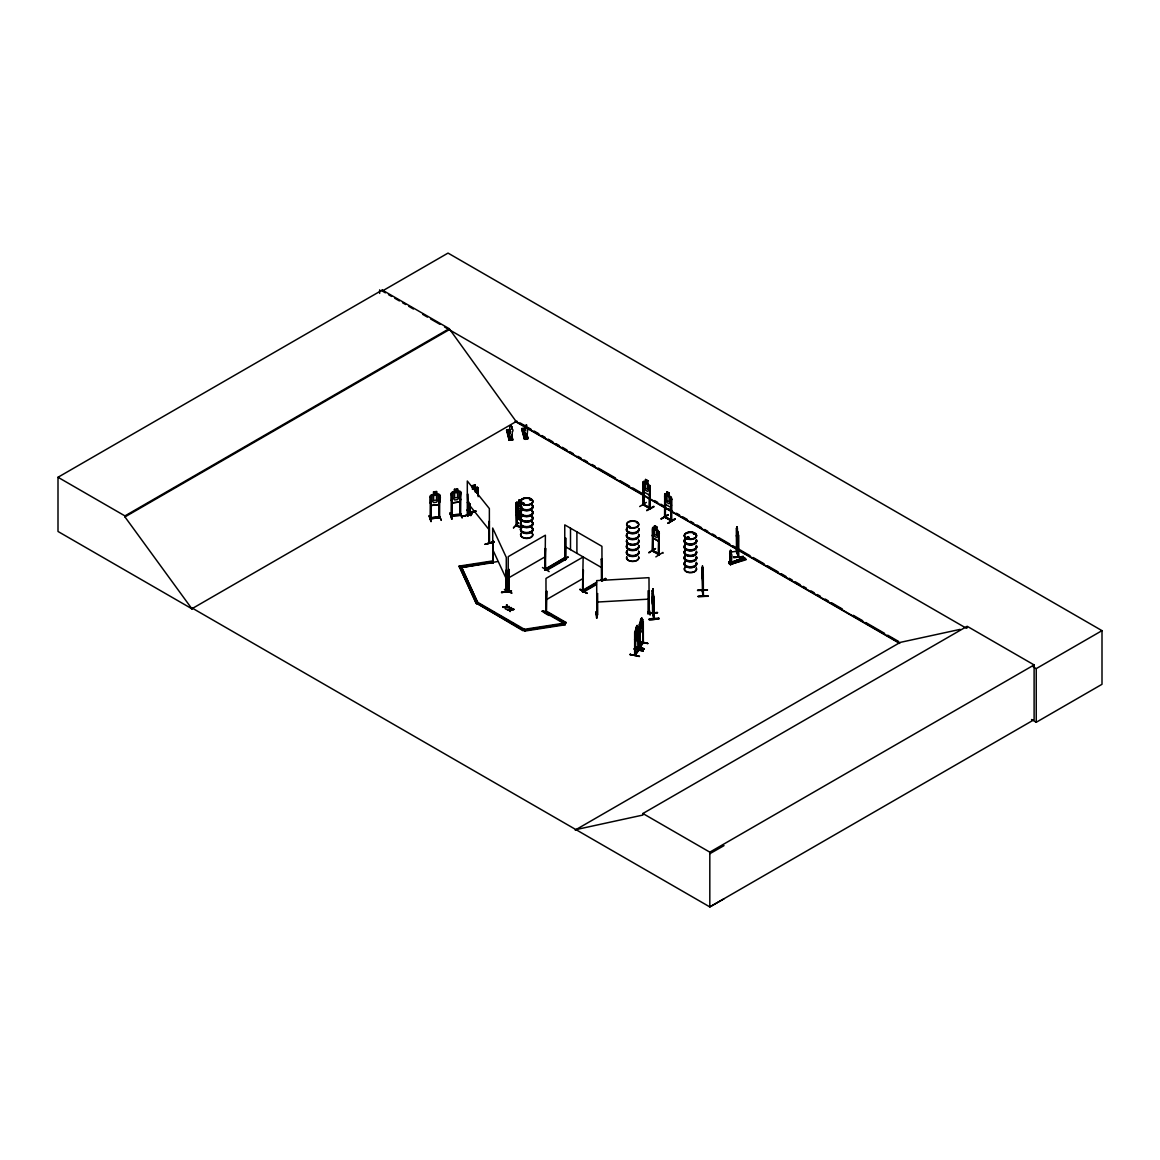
<?xml version="1.0" encoding="UTF-8"?>
<svg xmlns="http://www.w3.org/2000/svg" width="1160" height="1160" viewBox="0 0 1160 1160"><rect width="100%" height="100%" fill="white"/><g stroke="black" fill="none" stroke-linecap="round" stroke-linejoin="round"><path stroke-width="1.5" d="M652.399 613.48L652.862 612.553L653.776 618.99L653.761 595.892L652.399 590.484M653.689 618.962L654.023 617.57M654.139 618.846C649.788 604.534 656.183 621.093 653.602 618.439M736.991 535.253L737.586 536.949L736.745 529.917L736.991 551.928L736.339 551.493L738.34 556.887M731.221 563.398L731.568 556.684A2.189 0.899 71.6 0 0 731.337 553.639L731.322 551.464M731.337 563.354L731.568 556.684M702.829 582.16L702.235 574.591M468.046 515.402L467.233 515.504L467.668 514.663L468.046 515.968L467.625 493.986L468.046 515.968M488.983 542.619L489.288 521.072L489.361 543.083M511.908 438.654L512.358 431.723A2.189 1.769 -14.3 0 0 511.908 428.939L511.893 428.866M516.896 525.277L515.953 524.958L522.014 527.032M527.075 437.363L527.524 430.418A2.189 1.769 -14.3 0 0 527.075 427.649L526.524 424.908M652.529 593.456L653.515 597.704M653.776 603.011L653.515 605.012L653.66 603.011M730.264 550.405L730.133 552.58L730.655 550.159M731.931 563.745C729.002 560.367 730.061 563.282 730.481 561.774M730.249 552.551A2.189 0.899 71.6 0 0 730.017 555.133L729.828 562.47L730.553 562.266M702.786 577.057L702.67 578.231L702.351 573.461M738.34 540.879L738.035 542.967L738.238 540.893M637.826 637.42C640.088 627.661 635.477 647.251 634.621 639.464M642.93 626.762L642.567 629.923L639.667 633.969M702.931 594.964C704.83 598.531 701.278 588.482 702.844 590.962M702.25 567.602L703.003 596.153L703.279 594.79M639.45 656.139L630.126 654.66M630.286 654.385L639.436 656.531M634.737 647.222C640.291 645.105 652.891 652.804 634.752 647.149M644.104 649.034L634.911 646.86L644.076 648.947M510.806 438.726L510.922 437.784M510.733 438.582L510.821 438.524M524.929 425.589L526.538 424.995M526.277 436.74L526.031 437.465M526.277 436.726L525.871 437.088M652.601 598.415L652.819 591.919L652.935 596.008M523.131 503.092C521.478 505.499 526.089 502.584 522.595 503.382M523.015 503.425L523.928 503.556L522.798 503.933M523.755 503.048L524.102 504.049M530.439 499.989L530.077 499.308L530.816 499.598M628.836 526.625L630.344 526.756M629.75 526.858L628.589 526.886L628.836 526.162M636.68 522.87L636.68 522.421M687.764 537.79L686.532 537.674L687.808 538.139M693.535 533.977L694.593 533.89L693.68 534.108M694.347 533.643L694.535 533.875M702.293 590.6L703.003 596.095M702.771 591.02L702.786 567.646M703.38 596.023L703.279 574.098M638.304 650.18L634.679 655.414L634.665 632.345L638.261 627.284M639.261 630.17L639.682 623.312L642.553 619.28L642.973 643.307L642.596 642.466M639.899 628.894L640.494 630.126L642.205 625.53L641.741 617.83L639.261 624.848M471.845 514.097L462.753 516.33L471.671 513.909M511.777 593.267L504.382 589.439L511.763 592.832M542.126 611.291C545.316 608.797 557.032 621.832 542.169 611.218M549.463 615.032L542.474 610.986L549.434 615.061M635.912 629.721L635.477 655.081L634.737 654.689L638.725 650.325L638.319 628.764L638.391 650.803L638.711 649.484L637.957 649.977M634.752 655.342L638.275 650.282M639.348 647.816L639.348 647.034L639.392 647.816M638.667 650.325L635.173 655.443M643.032 643.22L642.915 641.929M639.726 625.951L639.682 648.019L643.351 642.756L643.278 621.325L642.596 643.235M730.481 562.194L729.915 563.818L729.423 561.745L729.423 563.311M492.652 562.484L493.319 562.962M506.05 590.571L506.311 591.919L506.282 557.351L492.681 528.032L492.913 563.035L493.247 541.517M650.006 492.71L649.223 494.986L643.843 491.884L643.148 488.853M659.141 538.907L658.3 541.067L653.124 537.979L652.355 535.007L652.978 538.08L658.358 541.183L659.213 538.965M671.567 505.165L670.712 507.384L665.332 504.281L664.636 501.25M511.082 438.074L511.038 437.813M525.973 437.102L526.06 437.262M438.625 504.44C439.945 501.497 441.728 495.914 438.668 493.87L431.302 494.784L430.331 495.914L430.142 518.926C446.861 517.026 438.9 516.07 431.143 517.824M430.403 495.871L430.331 502.99L431.302 505.499L438.726 504.571L439.785 501.758M451.341 500.38L452.313 502.889L459.737 501.975L460.796 492.058L459.693 491.26L460.825 492.115L460.622 515.214M459.737 501.975L460.825 499.221M505.093 608.696L507.036 605.114L505.774 606.955L502.759 606.898L505.774 606.955M505.659 609.014L507.036 605.114M510.183 611.625L510.893 609.435L513.865 609.508L510.893 609.885L509.617 611.305L510.995 607.854M509.617 611.305L510.995 607.405M516.07 507.804L516.997 505.412L521.899 507.079L516.997 505.412M510.995 609.522L511.56 607.724M467.117 510.284L470.815 515.518M467.132 509.936L470.873 515.62M640.102 646.773L639.711 647.367M509.197 434.217L509.008 433.347M524.9 432.143L523.914 432.477L524.929 432.912M639.682 506.558L646.323 502.411M661.171 518.955L668.131 514.938M655.487 548.578L648.875 552.421M568.212 557.119L560.962 561.063L567.878 557.003M431.012 521.579L429.055 515.605L431.071 521.507M450.007 513.387L452.11 518.578M450.022 513.053L452.153 519.013M451.617 519.057L450.095 513.01M511.372 426.286L509.762 426.88L509.748 429.127A2.189 1.769 -14.3 0 0 509.298 431.984L509.748 438.842M596.023 611.987L597.11 618.062L596.08 611.958M595.993 612.335L596.573 618.048M565.645 558.772C563.296 557.641 567.544 560.106 564.76 559.453L564.76 524.871L601.938 546.331L602.011 580.87M565.703 559.627L565.63 538.124L564.76 537.907L565.399 538.269M601.431 580.754L605.607 578.332L602.243 580.725L601.533 558.859L601.692 580.319M643.118 504.803L650.078 508.747L650.078 485.677L643.945 481.197L643.148 481.762L643.423 504.629L650.339 508.573L649.615 486.736L649.368 508.428L649.615 493.899M644.134 504.209L643.351 503.802M643.698 504.325L643.785 505.18L644.047 488.897M665.608 516.649L664.593 516.345L665.361 516.794M665.289 517.534L665.535 503.092M653.268 550.42L652.543 549.985M659.025 554.886C660.345 553.451 656.125 552.769 652.312 550.986L653.08 527.409L659.213 531.875L659.213 554.944L652.225 550.957L653.268 551.203L653.182 535.093M671.799 520.231C651.137 509.211 686.532 528.742 664.912 517.026L664.782 494.203M658.416 554.538L658.75 532.947L658.547 554.611M659.46 554.03L653.022 550.812L659.387 553.958M513.46 528.003L518.505 522.783L513.532 527.655M469.104 512.285L470.119 512.27M469.771 512.662L469.032 512.822L475.673 511.328M470.003 512.096L475.673 510.777M508.921 589.962L508.442 591.353L508.457 569.836M545.693 569.865L544.997 570.256L545.635 569.082M582.9 591.208L583.219 590.672M582.871 591.977L583.147 570.038L582.9 591.991L583.147 590.715L582.451 591.121M737.252 529.424L736.643 528.148M640.697 619.715L641.712 617.976M634.723 632.389L637.115 625.356L637.072 628.14L637.899 626.922M640.697 620.6L641.408 618.686M641.712 620.615L642.93 619.672M635.1 633.476L635.216 655.443M630.112 654.747L630.3 654.008M634.114 648.832L643.307 650.963M639.769 646.801L642.596 642.683M639.769 647.352L642.915 642.712M640.102 641.987L647.918 643.409L640.102 641.538M530.642 499.8L529.917 499.902M530.555 499.685L530.163 499.51M630.068 526.452L629.271 526.292M687.779 537.877L686.705 537.877M688.01 538.139L687.329 537.268M649.136 612.35L648.991 577.665L596.675 580.624L596.835 615.365C598.067 615.438 597.038 613.756 596.835 614.597M521.579 510.69L520.13 512.662L517.722 509.284L519.564 513.039C516.026 514.982 519.086 517.476 520.173 513.865L521.565 516.664M521.507 504.673L518.912 503.788L517.519 515.272L518.912 516.62L518.766 519.375L521.55 520.332M431.099 518.839L431.041 497.161L430.172 497.263L431.114 497.35L431.114 518.81M438.741 516.882L439.596 517.041M452.153 515.997L452.125 494.754L451.182 494.667L452.125 494.754M459.751 515.069L459.751 493.609L460.694 493.682L459.824 493.798M451.37 516.33C456.344 512.169 470.423 515.577 451.167 516.33L451.312 493.247L452.327 492.173L459.708 491.333M508.79 433.666L509.907 433.333M639.798 647.976L640.552 619.571M635.057 654.153L635.013 654.979M515.983 514.851L521.507 517.519M518.766 516.736L518.766 519.375M521.666 501.048L518.824 500.149L521.609 501.105M516.809 504.571L516.055 504.31L516.809 504.571L516.809 526.089M516.04 509.863L516.896 512.778L521.797 514.46L516.954 512.72M516.809 525.306L516.273 524.769M510.023 429.504L506.775 429.78L510.226 440.292L507.413 429.911L509.167 440.379L506.528 430.2L510.023 429.678M510.023 433.361L509.82 429.925M509.341 440.235C514.967 439.031 511.241 442.149 510.864 436.74M524.378 439.075L521.696 428.91L525.19 428.388M521.71 428.91C526.712 433.245 527.075 450.239 522.812 428.823M524.291 439.075C528.829 439.974 527.438 437.712 527.278 437.349L524.276 436.87L524.276 437.798L527.524 437.523M526.553 435.406L528.003 438.77L526.741 433.651M508.138 591.15L508.849 569.328M545.113 570.183L545.389 535.195L508.225 556.655L508.152 591.194M545.606 569.893L545.389 548.23L544.692 570.111M583.219 591.455L582.451 591.904M582.509 591.832L583.147 556.988L545.968 578.448L546.055 613.161L563.093 622.992M638.362 650.774L638.304 627.197M648.933 612.393L649.034 590.904L648.106 590.759L648.077 612.451L648.889 611.32M648.15 612.408L649.063 612.132L648.251 612.437M509.095 591.02L509.095 569.473M517.026 502.193L516.142 502.846L516.896 526.06L516.983 515.127M738.166 556.38L737.716 531.106M736.788 551.391L738.688 556.901L736.948 551.391M664.709 494.247L665.463 493.711M436.624 494.116L436.624 491.477L433.463 491.869L433.593 494.653L432.013 495.726L432.013 500.656L433.593 502.57L436.537 502.208L438.117 499.902L438.117 494.972L436.537 494.276L436.522 491.579M730.176 564.354L746.039 559.773L744.256 557.8L728.712 563.02L729.292 563.601L728.842 562.005L730.409 561.484M729.249 563.572L744.706 558.453L729.147 563.354M744.575 558.12C741.037 556.148 746.199 562.586 742.69 558.134M744.169 557.931L728.929 563.252M469.147 512.038L469.147 512.807M544.939 570.241L545.635 548.375M542.46 567.501L549.159 571.619M546.592 591.121L545.896 613.002L546.925 612.712L546.142 613.133L546.215 591.629M582.813 592.006L583.393 570.169M602.171 559.221L601.3 559.004M579.826 589.526L587.236 593.297L580.217 589.294M546.331 612.291L546.142 612.35M605.94 578.927L603.171 580.536L605.679 578.767M192.734 608.376L191.98 608.826L58 531.468L58 477.267L382.278 290.043L449.224 328.686L516.171 421.544L899.464 642.843M382.278 290.043L382.278 291.044L448.036 253.083L1102 630.649L1102 684.298L1036.242 722.26L1031.544 719.534M58 477.267L124.947 515.91L449.224 328.686M724.014 898.826L709.818 906.917L192.647 608.333L191.879 608.768L124.947 516.91L449.224 329.687M191.879 608.768L516.925 421.109M645.511 479.457L647.788 480.776L645.511 479.457L644.365 487.432L645.511 490.201L647.642 491.434L648.788 489.984L647.788 480.776M643.423 483.169L643.8 505.122M650.238 487.099L649.368 486.881M650.078 492.768L649.919 485.707M508.225 578.115L545.389 556.655M666.913 491.912L669.276 493.188L669.132 495.914L670.277 497.451L670.277 502.382L669.132 503.832L667 502.599L665.854 499.829L665.854 494.899L667 494.682L667 491.869L669.276 493.188M564.572 623.079L524.436 629.3L523.073 630.75L476.615 603.258L477.963 602.475L524.436 629.3L524.929 631.04L565.065 624.82L564.572 623.079L546.055 612.495L547.404 611.712L565.993 622.441L564.63 623.891L565.993 622.441M476.615 603.925L477.963 603.142L495.001 612.973M665.289 496.074L664.665 495.712L665.361 517.577L664.898 516.2M649.542 507.601L643.872 504.614L650.078 507.964M650.006 507.921L649.368 507.587M646.743 510.269L653.732 506.282M564.122 558.09L545.534 568.821L546.882 569.603L565.471 558.874L564.122 558.09L545.534 569.502L546.882 570.285L565.471 559.555L564.122 558.772M670.755 496.683L671.567 498.075L671.567 521.159L664.593 517.128L664.709 494.131L665.434 493.609L670.726 496.755M646.714 510.69L654.037 506.818M671.495 498.118L671.379 521.087M670.857 499.293L671.727 499.51L670.857 499.293L670.857 520.826L671.103 499.148M661.229 519.071L668.203 514.605L661.229 518.621M654.559 525.712L653.5 533.629L654.646 536.399L656.777 537.631L657.923 536.181L656.923 526.988L654.559 525.712L654.646 528.308L653.08 527.409M652.558 529.366L653.022 551.362M656.923 526.988L654.646 525.842M656.85 529.671L658.329 530.526M659.141 531.918L659.097 554.9M545.968 599.909L583.147 578.448M596.646 582.233L582.697 590.28L584.06 591.063L596.443 583.915M584.249 590.063L595.095 583.799M653.196 551.159L652.659 550.058M546.055 613.161L547.404 612.378L565.993 623.109M582.697 590.962L584.06 591.745L596.443 584.582M476.615 603.258L523.073 630.083L524.436 629.3M655.85 556.887L662.853 552.45L663.201 553.088M575.186 830.067L900.232 642.393L960.117 629.372M575.94 829.617L642.886 815.059L642.886 813.508L967.164 626.284L1034.111 664.926L1034.111 719.693L709.818 906.917L709.818 852.151L1034.111 664.926M967.164 627.836L966.41 628.285L444.555 326.989M1033.139 666.812L1036.242 668.61L1102 630.649M709.818 853.716L724.014 845.626M738.21 560.251L739.355 560.338M522.377 428.866L525.001 439.031M512.589 439.959L512.372 438.929M527.524 436.595L527.539 438.393L524.798 438.625C525.9 440.959 522.333 433.361 521.942 428.489L525.19 428.2M546.49 612.611L546.838 591.266M546.331 613.074L546.664 611.769M730.017 555.133L730.191 562.339M730.539 561.6L728.842 562.005M737.122 560.178L738.688 559.468L740.327 561.106M740.08 559.004C744.72 562.875 737.398 558.54 741.646 558.482L743.284 560.309L741.646 558.482M730.365 563.514L732.062 563.122L730.365 564.267L728.973 562.875M745.59 559.12L730.365 564.659L728.726 563.064M462.956 516.2L471.873 513.764M494.247 542.14L485.098 544.301L494.044 541.502M485.155 544.315L494.044 541.807M485.098 544.301L494.073 541.894M431.041 517.838L430.07 518.737L439.712 517.548M451.284 515.301L459.65 514.518M523.276 503.063L522.913 503.832M629.75 526.683L628.749 526.35M686.851 537.442L686.357 538.139M738.92 560.947L739.094 560.034M478.196 495.03L478.253 487.867L477.195 487.185L472.381 488.462L472.25 485.692L475.281 485.054L475.281 487.693L476.688 488.331L476.688 493.261M472.294 485.75L475.194 485.17M472.381 489.332L475.194 488.679L475.194 491.971M477.195 489.52C479.109 488.737 475.411 491.042 477.195 493.087M475.803 510.951C464.609 515.91 470.815 510.501 469.06 502.135M469.307 513.053L475.803 511.516M430.259 517.867L438.929 517.085M648.933 611.61L648.048 611.856M601.46 579.507L601.793 580.827M649.542 507.37L650.006 508.703M524.523 431.97L524.204 432.868M493.13 561.745L492.913 563.035M488.055 563.209L497.553 561.556M506.151 591.817L506.369 569.85L506.412 591.324M501.714 592.195C531.265 587.99 481.762 595.732 511.241 590.759M477.963 603.142L460.955 565.819L477.963 603.142L476.108 603.432L459.113 566.109L492.696 560.918L493.043 561.715M459.113 566.776L460.955 566.5M466.248 565.674L478.587 563.774M482.111 563.223L492.696 561.585L493.188 562.658L461.448 567.559L493.188 561.991M459.113 566.109L476.108 602.75L477.963 602.475M527.916 629.43L540.139 627.531M543.634 626.995L547.114 626.458M550.609 625.922L555.843 625.11M559.337 624.558L562.832 624.022M524.929 630.359L565.065 624.152M506.471 606.462L509.341 606.898L506.369 607.274M502.759 606.898L509.341 606.898M502.759 607.347L505.673 607.332M513.865 609.058L510.995 609.072L510.893 609.885M510.197 609.942L507.283 609.508L513.865 609.508M506.369 606.825L509.341 606.448M507.283 609.508L510.298 609.116M507.283 609.957L510.298 609.565M454.502 491.971L454.474 489.274L457.635 488.882L457.663 491.579M438.741 496.204L439.684 496.291L438.741 496.204L438.828 517.911L438.813 496.393M459.723 501.917L452.313 502.889M438.712 514.851L441.322 520.361L438.712 514.416M459.723 512.256L462.333 517.751L459.81 512.169M460.723 514.155L459.954 514.518M736.47 551.101L736.933 551.885L737.064 526.64L737.093 529.424M736.324 528.409L736.527 551.957M738.354 533.875L736.527 528.047M736.324 535.485L738.137 542.967M741.37 550.623L731.728 551.913M738.34 556.104L738.5 534.876L738.673 556.843M733.7 557.047L743.458 556.669L733.714 557.119M733.801 557.786L743.386 556.38M579.928 589.41L586.902 593.413M510.284 430.534L507.036 430.998L510.284 430.723M525.466 429.243L522.203 429.708L525.466 429.417M510.473 431.215L507.21 431.679L510.473 431.404M525.639 429.925L522.377 430.389L525.639 430.113M511.473 438.103C512.604 440.22 509.385 440.495 510.487 438.19L511.502 438.19M525.654 436.885L526.669 436.899C527.698 439.292 524.422 438.77 525.668 436.986M512.358 438.813L509.11 439.089L509.11 438.161L509.356 438.886L512.358 437.885L512.372 439.684L509.37 439.19L509.37 440.118L510.226 440.292L507.036 430.142M652.688 605.187L652.601 603.345M652.819 605.158L652.804 607.826M652.688 607.826L653.24 609.667L653.428 606.926M653.24 590.498L653.225 605.999L652.616 596.327M653.979 596.936L654.095 618.904M652.514 600.663L652.5 597.385L653.631 604.998M647.729 613.582L657.517 612.813M647.759 613.712L657.517 612.509L647.744 613.263M658.837 618.222C640.683 618.628 651.673 621.557 658.822 618.149M649.136 619.643L658.894 618.918M649.063 619.338L658.894 618.831M738.731 559.976L738.093 560.759M597.559 593.615L596.675 593.659L597.603 593.804L597.704 614.698M649.15 609.391L650.18 615.047L649.136 609.348M596.675 602.083L648.991 599.125M565.007 537.761L564.804 559.424M601.533 580.319L601.533 558.859M460.592 514.155L460.622 514.953L451.254 515.533M439.567 516.751L439.596 517.795L439.684 494.711M702.235 567.501L702.409 591.049M702.684 569.053L702.67 571.198M702.815 571.488L703.003 573.083M702.308 577.782L702.351 574.635M707.426 589.816L697.551 590.309L707.383 589.933M697.58 590.527L707.411 590.121M703.003 595.312L702.946 596.037M698.291 596.66C728.596 594.949 677.338 596.994 708.136 596.269M459.94 515.272L459.751 493.609M430.287 518.94L430.186 518.172M636.971 628.111L636.971 636.028L635.854 637.652L635.26 636.405M510.806 426.126L511.908 427.01L511.575 426.329M489.302 541.691L489.404 543.126L489.361 508.573L467.306 481.023L467.306 515.591M686.415 538.037L687.184 538.284M686.938 538.399L687.604 537.355M516.345 525.611L516.36 524.798M652.616 591.397L652.804 588.657L653.327 590.527M640.132 641.842L647.773 643.611M633.969 649.049L643.133 651.137M702.728 590.541L702.742 589.788M521.507 503.802L516.925 502.135L516.04 502.773L516.084 525.857L521.841 527.757M518.912 508.703L521.507 509.602M518.883 500.09L518.912 502.903L517.519 503.31L517.519 508.239L518.912 510.835L521.507 511.72M521.507 516.635L518.912 515.75L518.912 510.821M518.824 519.317L521.609 520.274M522.014 527.582L516.113 525.828M601.3 579.768L602.649 580.333M382.278 291.044L385.396 292.842M388.513 294.64L391.63 296.438M394.733 298.236L399.402 300.933M402.52 302.731L405.637 304.529M408.755 306.327L413.424 309.024M422.762 314.418L427.431 317.115M430.548 318.913L439.887 324.293M520.057 422.907L524.755 425.618M527.872 427.431L531.005 429.229M534.136 431.041L538.835 433.753M541.952 435.551L545.084 437.363M548.216 439.161L552.914 441.873M556.046 443.685L559.163 445.498M562.296 447.296L566.993 450.007M570.125 451.82L573.243 453.618M577.941 456.329L581.073 458.142M584.205 459.94L587.322 461.752M592.02 464.464L595.152 466.262M598.284 468.075L615.496 478.007M620.179 480.718L629.576 486.141M632.693 487.939L643.655 494.262M654.602 500.584L657.735 502.396M660.866 504.209L665.55 506.905M668.682 508.718L671.814 510.53M676.497 513.227L679.629 515.04M682.761 516.852L687.46 519.564M690.591 521.362L693.709 523.174M696.841 524.972L701.539 527.684M704.671 529.496L707.788 531.294M712.486 534.006L715.618 535.818M718.75 537.616L729.698 543.938M732.83 545.751L750.041 555.683M753.159 557.496L764.121 563.818M767.238 565.616L778.201 571.952M781.318 573.75L786.016 576.462M789.148 578.274L792.28 580.072M795.412 581.885L800.095 584.596M803.228 586.394L806.36 588.207M811.043 590.918L814.175 592.716M817.307 594.529L820.439 596.327M825.137 599.038L828.255 600.851M831.386 602.649L842.334 608.986M853.296 615.308L862.678 620.716M865.809 622.529L884.587 633.36M887.705 635.173L898.666 641.495M515.141 421.399L523 425.938M526.133 427.75L899.696 643.423M658.75 532.947L659.387 533.31L658.503 533.078M655.458 548.622L648.875 552.87M564.76 546.331L601.938 567.791M507.036 605.563L506.471 604.795M498.104 614.757L508.935 621.02M512.038 622.818L524.929 631.04M642.886 813.508L709.818 852.151M477.224 487.243L478.196 487.983L478.152 496.668M643.176 504.788L643.22 481.719M744.256 557.612L745.894 559.25M737.122 559.99L738.775 561.628M467.306 502.483L489.361 530.033M475.252 487.635L475.252 484.996M731.075 550.666L731.148 551.232M564.572 623.761L565.065 624.82M492.681 549.492L506.282 578.811M451.428 500.293L452.4 502.787M430.403 502.903L431.375 505.397M730.626 564.92L730.495 563.644M454.474 489.274L454.604 492.043L453.024 493.116L453.024 498.046L454.604 499.974L457.562 499.598L459.142 497.292L459.142 492.362L457.562 491.68L457.533 488.983M459.723 511.807L461.926 517.751M452.327 492.173L451.312 493.247M438.726 504.571L431.302 505.499M736.962 526.654L737.586 539.066L736.658 534.339M737.093 527.539L737.485 528.641M737.093 528.423L737.485 529.525M511.241 591.107L501.743 592.572M526.452 433.579L527.611 438.799M526.292 435.217L527.191 438.712M526.031 435.45L526.988 438.842M524.784 439.046L521.942 428.489M511.575 434.942L512.865 440.046M511.328 434.768L512.169 440.104M506.775 429.78L509.414 440.235M652.891 606.782L653.152 607.898M652.891 607.666L653.24 609.667M653.152 590.658L652.804 588.657L653.022 591.687M652.891 590.425L653.152 591.542M652.819 591.919L653.428 601.996M634.665 639.392L635.143 641.509M702.641 567.805L702.452 565.79L702.67 576.128L702.467 574.389M524.914 437.552L524.465 430.693A2.189 1.769 -14.3 0 1 524.914 427.837L524.9 425.822M702.67 570.314L702.786 572.126M653.66 600.865L653.529 597.661L653.428 608.304L652.253 602.402L652.384 590.382L652.616 613.973M1036.242 668.61L1036.242 722.26M731.931 562.991L732.062 564.05L729.553 561.701L729.553 563.267M653.109 606.898L653.124 609.682M652.428 528.003L652.558 550.826M639.407 624.848L639.407 630.126M576.897 531.875L576.897 553.335M570.502 528.191L570.502 549.651M565.63 538.124L565.471 559.773M511.893 426.938L511.908 428.939M493 541.024L492.942 563.093M477.325 489.694L477.325 493.275M470.017 503.918L469.959 512.938L469.887 503.73M452.052 494.551L452.052 516.273M451.428 493.261L451.443 500.366M379.653 289.84L379.653 293.393M124.947 515.91L124.947 516.91M638.696 534.832A6.235 3.596 0 0 1 631.866 539.327A6.235 3.596 0 0 1 627.284 533.962M638.624 539.951A6.162 3.553 0 0 1 632.678 544.432A6.162 3.553 0 0 1 626.734 539.951M638.696 528.916A6.235 3.596 0 0 1 631.866 533.412A6.235 3.596 0 0 1 627.284 528.047M638.696 534.528A6.235 3.596 0 0 1 631.866 539.023A6.235 3.596 0 0 1 627.284 533.658M638.696 528.612A6.235 3.596 0 0 1 631.866 533.107A6.235 3.596 0 0 1 627.284 527.742M638.624 529.264A6.148 3.553 0 0 1 632.678 533.745A6.148 3.553 0 0 1 626.734 529.264M638.624 528.279A6.148 3.553 0 0 1 632.678 532.745A6.148 3.553 0 0 1 626.734 528.279M638.624 535.195A6.148 3.553 0 0 1 632.678 539.661A6.148 3.553 0 0 1 626.734 535.195M638.624 534.195A6.148 3.553 0 0 1 632.678 538.66A6.148 3.553 0 0 1 626.734 534.195M638.624 540.183A6.148 3.553 0 0 1 632.678 544.649A6.148 3.553 0 0 1 626.734 540.183M638.696 551.711A6.235 3.596 0 0 1 631.866 556.205A6.235 3.596 0 0 1 627.284 550.841M638.58 540.705A6.104 3.524 0 0 1 632.678 545.142A6.104 3.524 0 0 1 626.777 540.705M638.624 556.829A6.162 3.553 0 0 1 632.678 561.309A6.162 3.553 0 0 1 626.734 556.829M638.624 540.4A6.162 3.553 0 0 1 632.678 544.881A6.162 3.553 0 0 1 626.734 540.4M638.696 545.794A6.235 3.596 0 0 1 631.866 550.289A6.235 3.596 0 0 1 627.284 544.924M638.696 551.406A6.235 3.596 0 0 1 631.866 555.901A6.235 3.596 0 0 1 627.284 550.536M638.696 545.49A6.235 3.596 0 0 1 631.866 549.985A6.235 3.596 0 0 1 627.284 544.62M638.624 546.142A6.148 3.553 0 0 1 632.678 550.623A6.148 3.553 0 0 1 626.734 546.142M638.624 545.157A6.148 3.553 0 0 1 632.678 549.622A6.148 3.553 0 0 1 626.734 545.157M638.624 552.073A6.148 3.553 0 0 1 632.678 556.539A6.148 3.553 0 0 1 626.734 552.073M638.624 551.072A6.148 3.553 0 0 1 632.678 555.538A6.148 3.553 0 0 1 626.734 551.072M638.609 557.017A6.134 3.538 0 0 1 632.678 561.484A6.134 3.538 0 0 1 626.748 557.017M532.077 511.009A6.235 3.596 0 0 1 526.683 516.403A6.235 3.596 0 0 1 521.289 511.009M532.005 511.372A6.148 3.553 0 0 1 526.683 516.693A6.148 3.553 0 0 1 521.362 511.372M531.99 516.011A6.119 3.538 0 0 1 526.683 521.318A6.119 3.538 0 0 1 521.376 516.011M532.019 516.127A6.162 3.553 0 0 1 526.683 521.463A6.162 3.553 0 0 1 521.347 516.127M532.005 516.36A6.148 3.553 0 0 1 526.683 521.681A6.148 3.553 0 0 1 521.362 516.36M532.077 505.078A6.235 3.596 0 0 1 526.683 510.487A6.235 3.596 0 0 1 521.289 505.078M532.005 510.385A6.148 3.553 0 0 1 526.683 515.707A6.148 3.553 0 0 1 521.362 510.385M532.005 505.455A6.148 3.553 0 0 1 526.683 510.777A6.148 3.553 0 0 1 521.362 505.455M532.077 510.704A6.235 3.596 0 0 1 526.683 516.098A6.235 3.596 0 0 1 521.289 510.704M532.077 504.774A6.235 3.596 0 0 1 526.683 510.183A6.235 3.596 0 0 1 521.289 504.774M532.005 504.455A6.148 3.553 0 0 1 526.683 509.776A6.148 3.553 0 0 1 521.362 504.455M532.077 527.887A6.235 3.596 0 0 1 526.683 533.281A6.235 3.596 0 0 1 521.289 527.887M531.99 528.25A6.134 3.538 0 0 1 526.683 533.571A6.134 3.538 0 0 1 521.362 528.25M531.99 532.889A6.119 3.538 0 0 1 526.683 538.197A6.119 3.538 0 0 1 521.376 532.889M531.99 516.867A6.119 3.538 0 0 1 526.683 522.174A6.119 3.538 0 0 1 521.376 516.867M532.005 533.194A6.148 3.553 0 0 1 526.683 538.515A6.148 3.553 0 0 1 521.362 533.194M532.077 521.957A6.235 3.596 0 0 1 526.683 527.365A6.235 3.596 0 0 1 521.289 521.957M531.99 527.264A6.134 3.538 0 0 1 526.683 532.571A6.134 3.538 0 0 1 521.362 527.264M532.005 522.333A6.148 3.553 0 0 1 526.683 527.655A6.148 3.553 0 0 1 521.362 522.333M532.077 527.582A6.235 3.596 0 0 1 526.683 532.976A6.235 3.596 0 0 1 521.289 527.582M532.077 521.652A6.235 3.596 0 0 1 526.683 527.061A6.235 3.596 0 0 1 521.289 521.652M532.005 521.333A6.148 3.553 0 0 1 526.683 526.654A6.148 3.553 0 0 1 521.362 521.333M696.464 546.085A6.235 3.596 0 0 1 689.62 550.579A6.235 3.596 0 0 1 685.038 545.214M686.111 537.979A6.119 3.538 0 0 0 696.348 536.399A6.119 3.538 0 0 0 688.851 532.063A6.119 3.538 0 0 0 686.111 537.979A6.134 3.538 0 0 1 688.851 537.022M696.362 546.447A6.134 3.538 0 0 1 689.635 550.87A6.134 3.538 0 0 1 685.125 545.591M696.565 551.971A6.119 3.538 0 0 1 688.851 555.379A6.119 3.538 0 0 1 685.139 550.202A6.162 3.553 0 0 0 689.635 555.64A6.162 3.553 0 0 0 696.391 551.188M686.125 538.472A6.104 3.524 0 0 0 696.348 536.891A6.104 3.524 0 0 0 688.866 532.571A6.104 3.524 0 0 0 686.125 538.472A6.235 3.596 0 0 1 688.822 537.616M696.391 551.638A6.162 3.553 0 0 1 689.635 556.075A6.162 3.553 0 0 1 685.111 550.783M696.464 540.154A6.235 3.596 0 0 1 689.62 544.663A6.235 3.596 0 0 1 685.038 539.298M696.362 545.447A6.134 3.538 0 0 1 689.635 549.884A6.134 3.538 0 0 1 685.125 544.591M696.362 540.516A6.134 3.538 0 0 1 689.635 544.953A6.134 3.538 0 0 1 685.125 539.661M686.096 538.936A6.134 3.538 0 0 1 688.851 538.008M696.464 545.78A6.235 3.596 0 0 1 689.62 550.275A6.235 3.596 0 0 1 685.038 544.91M696.464 539.85A6.235 3.596 0 0 1 689.62 544.359A6.235 3.596 0 0 1 685.038 538.994M686.038 538.24A6.235 3.596 0 0 1 688.822 537.312M696.362 539.53A6.134 3.538 0 0 1 689.635 543.953A6.134 3.538 0 0 1 685.125 538.675M696.464 562.962A6.235 3.596 0 0 1 689.62 567.457A6.235 3.596 0 0 1 685.038 562.092M696.362 563.325A6.134 3.538 0 0 1 689.635 567.747A6.134 3.538 0 0 1 685.125 562.47M696.348 567.951A6.104 3.524 0 0 1 689.649 572.359A6.104 3.524 0 0 1 685.154 567.095M696.551 552.856A6.104 3.524 0 0 1 688.866 556.264A6.104 3.524 0 0 1 685.154 551.101M696.362 568.284A6.134 3.538 0 0 1 689.635 572.721A6.134 3.538 0 0 1 685.125 567.443M696.464 557.032A6.235 3.596 0 0 1 689.62 561.541A6.235 3.596 0 0 1 685.038 556.176M696.362 562.324A6.134 3.538 0 0 1 689.635 566.761A6.134 3.538 0 0 1 685.125 561.469M696.362 557.394A6.134 3.538 0 0 1 689.635 561.832A6.134 3.538 0 0 1 685.125 556.539M696.464 562.658A6.235 3.596 0 0 1 689.62 567.153A6.235 3.596 0 0 1 685.038 561.788M696.464 556.727A6.235 3.596 0 0 1 689.62 561.237A6.235 3.596 0 0 1 685.038 555.872M696.362 556.409A6.134 3.538 0 0 1 689.635 560.831A6.134 3.538 0 0 1 685.125 555.553M653.24 606.622L653.124 600.01L652.862 601.547C652.543 588.236 652.268 609.957 652.877 602.765L653.211 606.651M636.767 626.197L636.057 628.125L636.767 626.197M641.611 621.47L640.494 623.094L640.494 628.024L641.611 626.4L641.611 621.47M636.971 628.995L635.854 630.62L635.854 635.535L636.971 633.925L636.971 628.995M675.221 518.694L668.203 523.087L675.221 518.694M675.221 518.984L668.261 523.058L675.221 518.984M474.686 485.721L472.888 487.012L474.686 485.721M436.015 492.144L434.115 492.376L434.115 493.261L436.015 493.029L436.015 492.144M457.025 489.549L455.14 489.781L455.14 490.665L457.025 490.434L457.025 489.549M436.537 495.161L433.593 495.523L433.593 500.453L436.537 500.09L436.537 495.161M457.562 492.565L454.604 492.927L454.604 497.858L457.562 497.495L457.562 492.565M521.043 501.439L519.375 500.873L521.043 502.323L521.043 501.439M521.043 518.679L519.375 518.1L521.043 519.549L521.043 518.679M647.251 481.096L645.888 480.298L647.251 481.965L647.251 481.096M668.74 493.493L667.377 492.71L668.74 494.377L668.74 493.493M647.642 484.387L645.511 483.154L645.511 488.084L647.642 489.317L647.642 484.387M669.132 496.799L667 495.566L667 500.497L669.132 501.729L669.132 496.799M656.4 527.292L655.023 526.495L656.4 528.163L656.4 527.292M656.777 530.584L654.646 529.351L654.646 534.282L656.777 535.514L656.777 530.584M653.225 598.966L652.819 597.24L653.225 598.98M653.225 601.068L652.819 599.343L653.225 601.097M629.619 527.292A6.119 3.538 0 0 0 638.798 524.233A6.119 3.538 0 0 0 629.619 521.173A6.119 3.538 0 0 0 629.619 527.292M629.619 527.785A6.119 3.538 0 0 0 638.798 524.726A6.119 3.538 0 0 0 629.619 521.666A6.119 3.538 0 0 0 629.619 527.785M523.61 504.339A6.148 3.553 0 0 0 532.832 501.265A6.148 3.553 0 0 0 523.61 498.191A6.148 3.553 0 0 0 523.61 504.339M523.61 504.542A6.162 3.553 0 0 0 532.846 501.453A6.162 3.553 0 0 0 523.61 498.379A6.162 3.553 0 0 0 523.61 504.542M522.348 504.281A6.134 3.538 0 0 0 532.614 502.686A6.134 3.538 0 0 0 525.088 498.35A6.134 3.538 0 0 0 522.348 504.281M687.358 538.762A6.162 3.553 0 0 0 696.595 535.673A6.162 3.553 0 0 0 687.358 532.6A6.162 3.553 0 0 0 687.358 538.762"/></g></svg>
